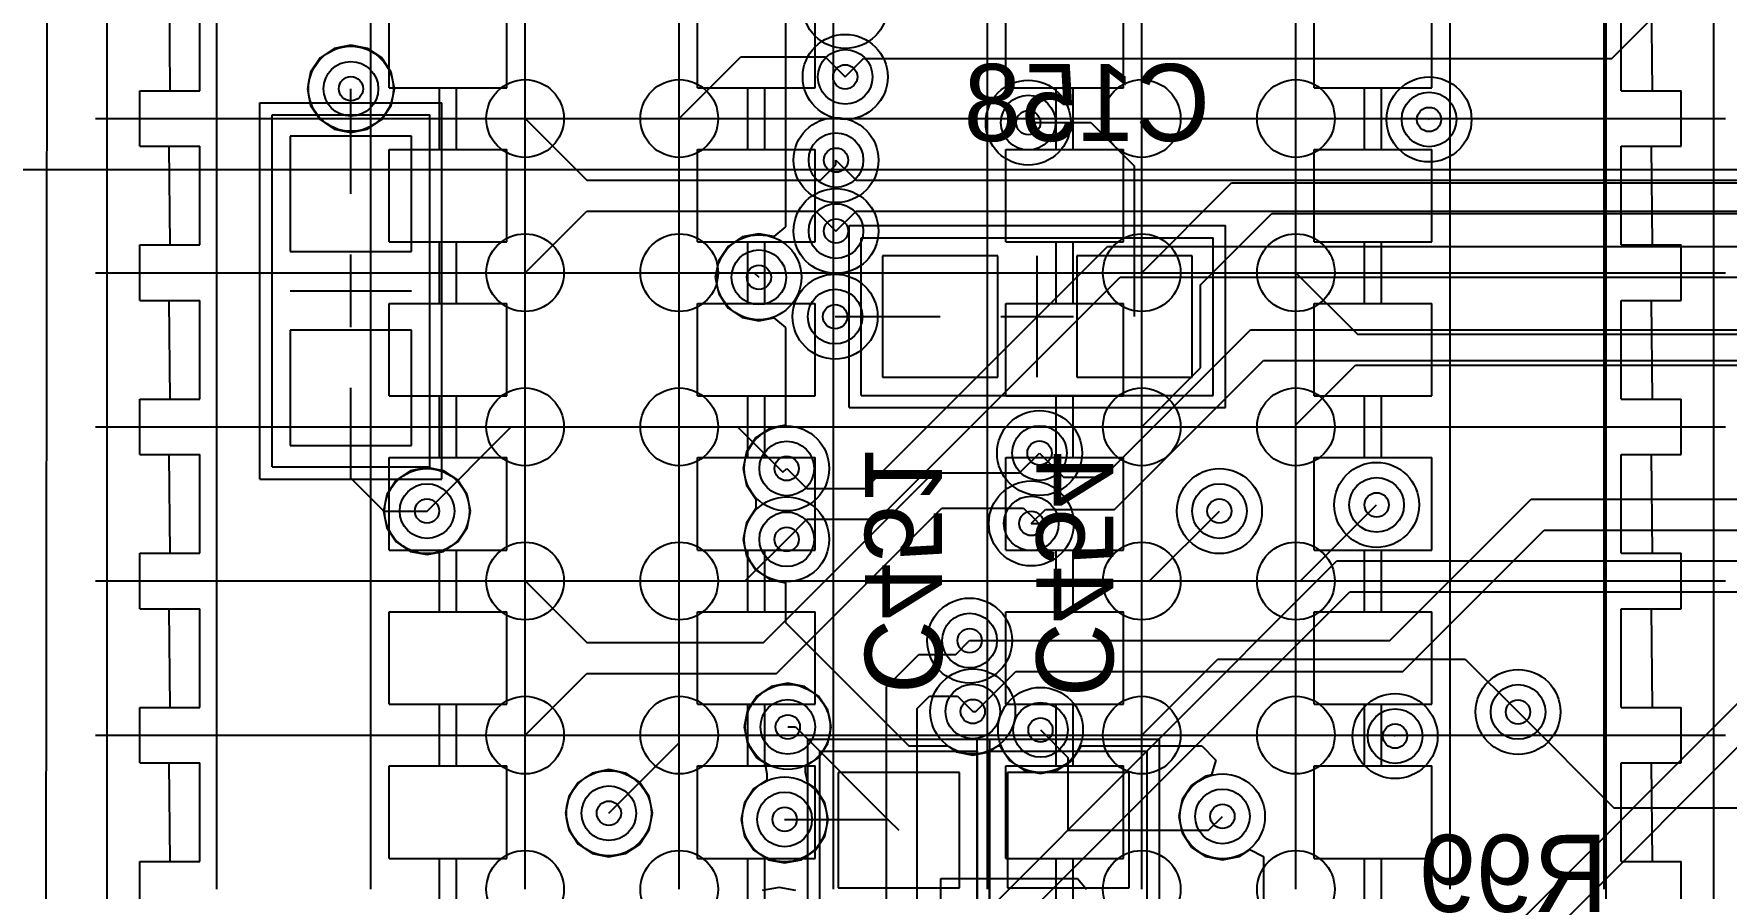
# Model space of a CAD drawing. Extents: x 28 to 300, y 18 to 330.
# Drawn here: x 138.16 to 152.1, y 138.88 to 145.92 of the extents above; entities that cross this region are included whole.
import ezdxf

# ---------------------------------------------------------------- set-up
doc = ezdxf.new("R2010")
doc.units = 0
for name, color, linetype in [('BOTTOMLAYER', 5, 'CONTINUOUS'), ('BOTTOMOVERLAY', 54, 'CONTINUOUS'), ('BOTTOMPASTE', 16, 'CONTINUOUS'), ('BOTTOMSOLDER', 6, 'CONTINUOUS'), ('DRILLDRAWING', 1, 'CONTINUOUS'), ('INTERNALPLANE1', 76, 'CONTINUOUS'), ('INTERNALPLANE6', 136, 'CONTINUOUS'), ('MECHANICAL11', 56, 'CONTINUOUS'), ('MECHANICAL14', 56, 'CONTINUOUS'), ('MECHANICAL15', 56, 'CONTINUOUS'), ('MECHANICAL16', 56, 'CONTINUOUS'), ('MECHANICAL8', 56, 'CONTINUOUS'), ('MIDLAYER1', 16, 'CONTINUOUS'), ('MIDLAYER3', 90, 'CONTINUOUS'), ('MULTILAYER', 9, 'CONTINUOUS'), ('TOPLAYER', 1, 'CONTINUOUS'), ('TOPOVERLAY', 2, 'CONTINUOUS'), ('TOPPASTE', 8, 'CONTINUOUS'), ('TOPSOLDER', 216, 'CONTINUOUS'), ('VIAHOLELAYER', 16, 'CONTINUOUS')]:
    doc.layers.add(name, color=color, linetype=linetype)

msp = doc.modelspace()

# ---------------------------------------------------------------- linework, layer by layer
at = {"layer": 'BOTTOMLAYER'}
for p, q in [((140.775, 144.6), (140.775, 145.465)), ((146.355, 145.186), (146.871, 145.186)), ((146.871, 145.186), (147.229, 144.828)), ((141.275, 145.075), (140.275, 145.075)), ((140.275, 145.075), (140.275, 144.125)), ((141.275, 144.125), (141.275, 145.075)), ((147.229, 143.588), (147.229, 144.828)), ((140.275, 144.125), (141.275, 144.125)), ((146.104, 144.088), (145.154, 144.088)), ((145.154, 144.088), (145.154, 143.088)), ((146.104, 143.088), (146.104, 144.088)), ((147.704, 144.088), (146.754, 144.088)), ((146.754, 144.088), (146.754, 143.088)), ((147.704, 143.088), (147.704, 144.088)), ((141.275, 143.475), (140.275, 143.475)), ((140.275, 143.475), (140.275, 142.525)), ((141.275, 142.525), (141.275, 143.475)), ((144.764, 143.588), (145.629, 143.588)), ((145.154, 143.088), (146.104, 143.088)), ((146.754, 143.088), (147.704, 143.088)), ((140.775, 142.257), (140.775, 143)), ((140.275, 142.525), (141.275, 142.525)), ((140.775, 142.257), (141.046, 141.986)), ((141.046, 141.986), (141.402, 141.986)), ((144.374, 140.208), (144.437, 140.208)), ((144.437, 140.208), (145.199, 139.446)), ((146.456, 140.183), (146.685, 139.954)), ((146.685, 139.357), (146.685, 139.954)), ((145.788, 139.832), (144.788, 139.832)), ((144.788, 139.832), (144.788, 138.882)), ((145.788, 138.882), (145.788, 139.832)), ((147.185, 139.832), (146.185, 139.832)), ((146.185, 139.832), (146.185, 138.882)), ((147.185, 138.882), (147.185, 139.832)), ((144.348, 139.446), (145.199, 139.446)), ((145.199, 139.446), (145.288, 139.357)), ((147.841, 139.357), (147.955, 139.471)), ((146.685, 139.357), (147.841, 139.357)), ((144.788, 138.882), (145.788, 138.882)), ((146.185, 138.882), (147.185, 138.882))]:
    msp.add_line(p, q, dxfattribs=at)
for centre in [(140.775, 145.465), (144.847, 145.563), (146.355, 145.186), (149.657, 145.212), (144.771, 144.877), (144.771, 144.293), (144.136, 143.912), (144.764, 143.588), (146.448, 142.464), (144.365, 142.337), (141.402, 141.986), (147.93, 141.986), (149.225, 142.037), (146.38, 141.884), (144.365, 141.753), (145.872, 140.919), (145.898, 140.335), (150.39, 140.331), (144.374, 140.208), (146.456, 140.183), (149.377, 140.132), (142.9, 139.497), (147.955, 139.471), (144.348, 139.446)]:
    msp.add_circle(centre, 0.225, dxfattribs=at)
at = {"layer": 'BOTTOMOVERLAY'}
for p, q in [((146.429, 143.088), (146.429, 144.088)), ((140.275, 143.8), (141.275, 143.8))]:
    msp.add_line(p, q, dxfattribs=at)
at = {"layer": 'BOTTOMPASTE'}
for p, q in [((141.275, 145.075), (140.275, 145.075)), ((140.275, 145.075), (140.275, 144.125)), ((141.275, 144.125), (141.275, 145.075)), ((140.275, 144.125), (141.275, 144.125)), ((146.104, 144.088), (145.154, 144.088)), ((145.154, 144.088), (145.154, 143.088)), ((146.104, 143.088), (146.104, 144.088)), ((147.704, 144.088), (146.754, 144.088)), ((146.754, 144.088), (146.754, 143.088)), ((147.704, 143.088), (147.704, 144.088)), ((141.275, 143.475), (140.275, 143.475)), ((140.275, 143.475), (140.275, 142.525)), ((141.275, 142.525), (141.275, 143.475)), ((145.154, 143.088), (146.104, 143.088)), ((146.754, 143.088), (147.704, 143.088)), ((140.275, 142.525), (141.275, 142.525)), ((145.788, 139.832), (144.788, 139.832)), ((144.788, 139.832), (144.788, 138.882)), ((145.788, 138.882), (145.788, 139.832)), ((147.185, 139.832), (146.185, 139.832)), ((146.185, 139.832), (146.185, 138.882)), ((147.185, 138.882), (147.185, 139.832)), ((144.788, 138.882), (145.788, 138.882)), ((146.185, 138.882), (147.185, 138.882))]:
    msp.add_line(p, q, dxfattribs=at)
at = {"layer": 'BOTTOMSOLDER'}
for p, q in [((141.275, 145.075), (140.275, 145.075)), ((140.275, 145.075), (140.275, 144.125)), ((141.275, 144.125), (141.275, 145.075)), ((140.275, 144.125), (141.275, 144.125)), ((146.104, 144.088), (145.154, 144.088)), ((145.154, 144.088), (145.154, 143.088)), ((146.104, 143.088), (146.104, 144.088)), ((147.704, 144.088), (146.754, 144.088)), ((146.754, 144.088), (146.754, 143.088)), ((147.704, 143.088), (147.704, 144.088)), ((141.275, 143.475), (140.275, 143.475)), ((140.275, 143.475), (140.275, 142.525)), ((141.275, 142.525), (141.275, 143.475)), ((145.154, 143.088), (146.104, 143.088)), ((146.754, 143.088), (147.704, 143.088)), ((140.275, 142.525), (141.275, 142.525)), ((145.788, 139.832), (144.788, 139.832)), ((144.788, 139.832), (144.788, 138.882)), ((145.788, 138.882), (145.788, 139.832)), ((147.185, 139.832), (146.185, 139.832)), ((146.185, 139.832), (146.185, 138.882)), ((147.185, 138.882), (147.185, 139.832)), ((144.788, 138.882), (145.788, 138.882)), ((146.185, 138.882), (147.185, 138.882))]:
    msp.add_line(p, q, dxfattribs=at)
at = {"layer": 'DRILLDRAWING'}
for centre in [(140.775, 145.465), (144.847, 145.563), (146.355, 145.186), (149.657, 145.212), (144.771, 144.877), (144.771, 144.293), (144.136, 143.912), (144.764, 143.588), (146.448, 142.464), (144.365, 142.337), (141.402, 141.986), (147.93, 141.986), (149.225, 142.037), (146.38, 141.884), (144.365, 141.753), (145.872, 140.919), (145.898, 140.335), (150.39, 140.331), (144.374, 140.208), (146.456, 140.183), (149.377, 140.132), (142.9, 139.497), (147.955, 139.471), (144.348, 139.446)]:
    msp.add_circle(centre, 0.1, dxfattribs=at)
at = {"layer": 'INTERNALPLANE1'}
for centre in [(144.847, 146.147), (144.847, 145.563), (149.657, 145.212), (146.355, 145.186), (144.771, 144.877), (144.771, 144.293), (144.136, 143.912), (146.448, 142.464), (144.365, 142.337), (149.225, 142.037), (141.402, 141.986), (146.38, 141.884), (147.93, 141.986), (144.365, 141.753), (145.872, 140.919), (145.898, 140.335), (150.39, 140.331), (144.374, 140.208), (146.456, 140.183), (149.377, 140.132), (142.9, 139.497), (144.348, 139.446), (147.955, 139.471)]:
    msp.add_circle(centre, 0.35, dxfattribs=at)
at = {"layer": 'INTERNALPLANE6'}
for centre in [(144.847, 146.147), (144.847, 145.563), (140.775, 145.465), (144.771, 144.877), (144.771, 144.293), (144.764, 143.588), (146.448, 142.464), (144.365, 142.337), (146.38, 141.884), (144.365, 141.753), (145.872, 140.919), (145.898, 140.335), (150.39, 140.331)]:
    msp.add_circle(centre, 0.35, dxfattribs=at)
at = {"layer": 'MECHANICAL11'}
msp.add_line((151.115, 128.11), (151.115, 179.138), dxfattribs=at)
at = {"layer": 'MECHANICAL14'}
for p, q in [((138.768, 122.208), (138.768, 178.824)), ((152.002, 122.208), (152.002, 178.824)), ((139.276, 146.261), (139.283, 145.449)), ((139.53, 145.449), (139.53, 146.261)), ((151.24, 145.449), (151.24, 146.261)), ((151.487, 146.261), (151.494, 145.449)), ((141.091, 145.474), (141.091, 146.236)), ((142.059, 145.474), (142.059, 146.236)), ((143.631, 145.474), (143.631, 146.236)), ((144.599, 145.474), (144.599, 146.236)), ((146.171, 145.474), (146.171, 146.236)), ((147.139, 145.474), (147.139, 146.236)), ((148.711, 145.474), (148.711, 146.236)), ((149.679, 145.474), (149.679, 146.236)), ((139.036, 145.449), (139.53, 145.449)), ((139.036, 144.991), (139.036, 145.449)), ((141.091, 145.474), (142.059, 145.474)), ((141.505, 144.966), (141.505, 145.474)), ((141.645, 144.966), (141.645, 145.474)), ((143.631, 145.474), (144.599, 145.474)), ((144.045, 144.966), (144.045, 145.474)), ((144.185, 144.966), (144.185, 145.474)), ((146.171, 145.474), (147.139, 145.474)), ((146.585, 144.966), (146.585, 145.474)), ((146.725, 144.966), (146.725, 145.474)), ((148.711, 145.474), (149.679, 145.474)), ((149.125, 144.966), (149.125, 145.474)), ((149.265, 144.966), (149.265, 145.474)), ((151.24, 145.449), (151.734, 145.449)), ((151.734, 144.991), (151.734, 145.449)), ((140.125, 142.35), (140.125, 145.25)), ((140.125, 145.25), (141.425, 145.25)), ((141.425, 142.35), (141.425, 145.25)), ((139.036, 144.991), (139.53, 144.991)), ((139.276, 144.991), (139.283, 144.179)), ((139.53, 144.179), (139.53, 144.991)), ((141.091, 144.204), (141.091, 144.966)), ((141.091, 144.966), (142.059, 144.966)), ((142.059, 144.204), (142.059, 144.966)), ((143.631, 144.204), (143.631, 144.966)), ((143.631, 144.966), (144.599, 144.966)), ((144.599, 144.204), (144.599, 144.966)), ((146.171, 144.204), (146.171, 144.966)), ((146.171, 144.966), (147.139, 144.966)), ((147.139, 144.204), (147.139, 144.966)), ((148.711, 144.204), (148.711, 144.966)), ((148.711, 144.966), (149.679, 144.966)), ((149.679, 144.204), (149.679, 144.966)), ((151.24, 144.179), (151.24, 144.991)), ((151.24, 144.991), (151.734, 144.991)), ((151.487, 144.991), (151.494, 144.179)), ((139.036, 144.179), (139.53, 144.179)), ((139.036, 143.721), (139.036, 144.179)), ((141.091, 144.204), (142.059, 144.204)), ((141.505, 143.696), (141.505, 144.204)), ((141.645, 143.696), (141.645, 144.204)), ((143.631, 144.204), (144.599, 144.204)), ((144.045, 143.696), (144.045, 144.204)), ((144.185, 143.696), (144.185, 144.204)), ((144.979, 142.938), (144.979, 144.238)), ((144.979, 144.238), (147.879, 144.238)), ((146.171, 144.204), (147.139, 144.204)), ((146.585, 143.696), (146.585, 144.204)), ((146.725, 143.696), (146.725, 144.204)), ((147.879, 142.938), (147.879, 144.238)), ((148.711, 144.204), (149.679, 144.204)), ((149.125, 143.696), (149.125, 144.204)), ((149.265, 143.696), (149.265, 144.204)), ((151.24, 144.179), (151.734, 144.179)), ((151.734, 143.721), (151.734, 144.179)), ((139.036, 143.721), (139.53, 143.721)), ((139.276, 143.721), (139.283, 142.909)), ((139.53, 142.909), (139.53, 143.721)), ((141.091, 142.934), (141.091, 143.696)), ((141.091, 143.696), (142.059, 143.696)), ((142.059, 142.934), (142.059, 143.696)), ((143.631, 142.934), (143.631, 143.696)), ((143.631, 143.696), (144.599, 143.696)), ((144.599, 142.934), (144.599, 143.696)), ((146.171, 142.934), (146.171, 143.696)), ((146.171, 143.696), (147.139, 143.696)), ((147.139, 142.934), (147.139, 143.696)), ((148.711, 142.934), (148.711, 143.696)), ((148.711, 143.696), (149.679, 143.696)), ((149.679, 142.934), (149.679, 143.696)), ((151.24, 142.909), (151.24, 143.721)), ((151.24, 143.721), (151.734, 143.721)), ((151.487, 143.721), (151.494, 142.909)), ((139.036, 142.909), (139.53, 142.909)), ((139.036, 142.451), (139.036, 142.909)), ((141.091, 142.934), (142.059, 142.934)), ((141.505, 142.426), (141.505, 142.934)), ((141.645, 142.426), (141.645, 142.934)), ((143.631, 142.934), (144.599, 142.934)), ((144.045, 142.426), (144.045, 142.934)), ((144.185, 142.426), (144.185, 142.934)), ((144.979, 142.938), (147.879, 142.938)), ((146.171, 142.934), (147.139, 142.934)), ((146.585, 142.426), (146.585, 142.934)), ((146.725, 142.426), (146.725, 142.934)), ((148.711, 142.934), (149.679, 142.934)), ((149.125, 142.426), (149.125, 142.934)), ((149.265, 142.426), (149.265, 142.934)), ((151.24, 142.909), (151.734, 142.909)), ((151.734, 142.451), (151.734, 142.909)), ((139.036, 142.451), (139.53, 142.451)), ((139.276, 142.451), (139.283, 141.639)), ((139.53, 141.639), (139.53, 142.451)), ((140.125, 142.35), (141.425, 142.35)), ((141.091, 141.664), (141.091, 142.426)), ((141.091, 142.426), (142.059, 142.426)), ((142.059, 141.664), (142.059, 142.426)), ((143.631, 141.664), (143.631, 142.426)), ((143.631, 142.426), (144.599, 142.426)), ((144.599, 141.664), (144.599, 142.426)), ((146.171, 141.664), (146.171, 142.426)), ((146.171, 142.426), (147.139, 142.426)), ((147.139, 141.664), (147.139, 142.426)), ((148.711, 141.664), (148.711, 142.426)), ((148.711, 142.426), (149.679, 142.426)), ((149.679, 141.664), (149.679, 142.426)), ((151.24, 141.639), (151.24, 142.451)), ((151.24, 142.451), (151.734, 142.451)), ((151.487, 142.451), (151.494, 141.639)), ((141.091, 141.664), (142.059, 141.664)), ((141.505, 141.156), (141.505, 141.664)), ((141.645, 141.156), (141.645, 141.664)), ((143.631, 141.664), (144.599, 141.664)), ((144.045, 141.156), (144.045, 141.664)), ((144.185, 141.156), (144.185, 141.664)), ((146.171, 141.664), (147.139, 141.664)), ((146.585, 141.156), (146.585, 141.664)), ((146.725, 141.156), (146.725, 141.664)), ((148.711, 141.664), (149.679, 141.664)), ((149.125, 141.156), (149.125, 141.664)), ((149.265, 141.156), (149.265, 141.664)), ((139.036, 141.639), (139.53, 141.639)), ((139.036, 141.181), (139.036, 141.639)), ((151.24, 141.639), (151.734, 141.639)), ((151.734, 141.181), (151.734, 141.639)), ((139.036, 141.181), (139.53, 141.181)), ((139.276, 141.181), (139.283, 140.369)), ((139.53, 140.369), (139.53, 141.181)), ((141.091, 140.394), (141.091, 141.156)), ((141.091, 141.156), (142.059, 141.156)), ((142.059, 140.394), (142.059, 141.156)), ((143.631, 140.394), (143.631, 141.156)), ((143.631, 141.156), (144.599, 141.156)), ((144.599, 140.394), (144.599, 141.156)), ((146.171, 140.394), (146.171, 141.156)), ((146.171, 141.156), (147.139, 141.156)), ((147.139, 140.394), (147.139, 141.156)), ((148.711, 140.394), (148.711, 141.156)), ((148.711, 141.156), (149.679, 141.156)), ((149.679, 140.394), (149.679, 141.156)), ((151.24, 140.369), (151.24, 141.181)), ((151.24, 141.181), (151.734, 141.181)), ((151.487, 141.181), (151.494, 140.369)), ((141.091, 140.394), (142.059, 140.394)), ((141.505, 139.886), (141.505, 140.394)), ((141.645, 139.886), (141.645, 140.394)), ((143.631, 140.394), (144.599, 140.394)), ((144.045, 139.886), (144.045, 140.394)), ((144.185, 139.886), (144.185, 140.394)), ((146.171, 140.394), (147.139, 140.394)), ((146.585, 139.886), (146.585, 140.394)), ((146.725, 139.886), (146.725, 140.394)), ((148.711, 140.394), (149.679, 140.394)), ((149.125, 139.886), (149.125, 140.394)), ((149.265, 139.886), (149.265, 140.394)), ((139.036, 140.369), (139.53, 140.369)), ((139.036, 139.911), (139.036, 140.369)), ((151.24, 140.369), (151.734, 140.369)), ((151.734, 139.911), (151.734, 140.369)), ((144.638, 140.007), (145.938, 140.007)), ((144.638, 137.107), (144.638, 140.007)), ((145.938, 137.107), (145.938, 140.007)), ((146.035, 137.107), (146.035, 140.007)), ((146.035, 140.007), (147.335, 140.007)), ((147.335, 137.107), (147.335, 140.007)), ((139.036, 139.911), (139.53, 139.911)), ((139.276, 139.911), (139.283, 139.099)), ((139.53, 139.099), (139.53, 139.911)), ((141.091, 139.124), (141.091, 139.886)), ((141.091, 139.886), (142.059, 139.886)), ((142.059, 139.124), (142.059, 139.886)), ((143.631, 139.124), (143.631, 139.886)), ((143.631, 139.886), (144.599, 139.886)), ((144.599, 139.124), (144.599, 139.886)), ((146.171, 139.124), (146.171, 139.886)), ((146.171, 139.886), (147.139, 139.886)), ((147.139, 139.124), (147.139, 139.886)), ((148.711, 139.124), (148.711, 139.886)), ((148.711, 139.886), (149.679, 139.886)), ((149.679, 139.124), (149.679, 139.886)), ((151.24, 139.099), (151.24, 139.911)), ((151.24, 139.911), (151.734, 139.911)), ((151.487, 139.911), (151.494, 139.099)), ((139.036, 139.099), (139.53, 139.099)), ((139.036, 138.641), (139.036, 139.099)), ((141.091, 139.124), (142.059, 139.124)), ((141.505, 138.616), (141.505, 139.124)), ((141.645, 138.616), (141.645, 139.124)), ((143.631, 139.124), (144.599, 139.124)), ((144.045, 138.616), (144.045, 139.124)), ((144.185, 138.616), (144.185, 139.124)), ((146.171, 139.124), (147.139, 139.124)), ((146.585, 138.616), (146.585, 139.124)), ((146.725, 138.616), (146.725, 139.124)), ((148.711, 139.124), (149.679, 139.124)), ((149.125, 138.616), (149.125, 139.124)), ((149.265, 138.616), (149.265, 139.124)), ((151.24, 139.099), (151.734, 139.099)), ((151.734, 138.641), (151.734, 139.099))]:
    msp.add_line(p, q, dxfattribs=at)
at = {"layer": 'MECHANICAL15'}
for p, q in [((140.025, 142.25), (140.025, 145.35)), ((140.025, 145.35), (141.525, 145.35)), ((141.525, 142.25), (141.525, 145.35)), ((144.879, 144.338), (147.979, 144.338)), ((144.879, 142.838), (144.879, 144.338)), ((147.979, 142.838), (147.979, 144.338)), ((140.775, 143.5), (140.775, 144.1)), ((146.429, 143.288), (146.429, 143.888)), ((140.475, 143.8), (141.075, 143.8)), ((146.129, 143.588), (146.729, 143.588)), ((144.879, 142.838), (147.979, 142.838)), ((140.025, 142.25), (141.525, 142.25))]:
    msp.add_line(p, q, dxfattribs=at)
at = {"layer": 'MECHANICAL16'}
for p, q in [((144.538, 137.007), (144.538, 140.107)), ((144.538, 140.107), (146.038, 140.107)), ((145.935, 140.107), (147.435, 140.107)), ((145.935, 137.007), (145.935, 140.107)), ((146.038, 137.007), (146.038, 140.107)), ((147.435, 137.007), (147.435, 140.107))]:
    msp.add_line(p, q, dxfattribs=at)
at = {"layer": 'MECHANICAL8'}
for p, q in [((139.67, 145.49), (139.67, 146.49)), ((140.94, 145.49), (140.94, 146.49)), ((142.21, 145.49), (142.21, 146.49)), ((143.48, 145.49), (143.48, 146.49)), ((144.75, 145.49), (144.75, 146.49)), ((146.02, 145.49), (146.02, 146.49)), ((147.29, 145.49), (147.29, 146.49)), ((148.56, 145.49), (148.56, 146.49)), ((149.83, 145.49), (149.83, 146.49)), ((151.1, 145.49), (151.1, 146.49)), ((139.67, 145.22), (139.67, 146.22)), ((140.94, 145.22), (140.94, 146.22)), ((142.21, 145.22), (142.21, 146.22)), ((143.48, 145.22), (143.48, 146.22)), ((144.75, 145.22), (144.75, 146.22)), ((146.02, 145.22), (146.02, 146.22)), ((147.29, 145.22), (147.29, 146.22)), ((148.56, 145.22), (148.56, 146.22)), ((149.83, 145.22), (149.83, 146.22)), ((151.1, 145.22), (151.1, 146.22)), ((138.67, 145.22), (139.67, 145.22)), ((139.67, 144.22), (139.67, 145.22)), ((139.67, 145.22), (140.67, 145.22)), ((139.94, 145.22), (140.94, 145.22)), ((140.94, 144.22), (140.94, 145.22)), ((140.94, 145.22), (141.94, 145.22)), ((141.21, 145.22), (142.21, 145.22)), ((142.21, 144.22), (142.21, 145.22)), ((142.21, 145.22), (143.21, 145.22)), ((142.48, 145.22), (143.48, 145.22)), ((143.48, 144.22), (143.48, 145.22)), ((143.48, 145.22), (144.48, 145.22)), ((143.75, 145.22), (144.75, 145.22)), ((144.75, 144.22), (144.75, 145.22)), ((144.75, 145.22), (145.75, 145.22)), ((145.02, 145.22), (146.02, 145.22)), ((146.02, 144.22), (146.02, 145.22)), ((146.02, 145.22), (147.02, 145.22)), ((146.29, 145.22), (147.29, 145.22)), ((147.29, 144.22), (147.29, 145.22)), ((147.29, 145.22), (148.29, 145.22)), ((147.56, 145.22), (148.56, 145.22)), ((148.56, 144.22), (148.56, 145.22)), ((148.56, 145.22), (149.56, 145.22)), ((148.83, 145.22), (149.83, 145.22)), ((149.83, 144.22), (149.83, 145.22)), ((149.83, 145.22), (150.83, 145.22)), ((150.1, 145.22), (151.1, 145.22)), ((151.1, 144.22), (151.1, 145.22)), ((151.1, 145.22), (152.1, 145.22)), ((139.67, 143.95), (139.67, 144.95)), ((140.94, 143.95), (140.94, 144.95)), ((142.21, 143.95), (142.21, 144.95)), ((143.48, 143.95), (143.48, 144.95)), ((144.75, 143.95), (144.75, 144.95)), ((146.02, 143.95), (146.02, 144.95)), ((147.29, 143.95), (147.29, 144.95)), ((148.56, 143.95), (148.56, 144.95)), ((149.83, 143.95), (149.83, 144.95)), ((151.1, 143.95), (151.1, 144.95)), ((81.28, 144.8), (160.025, 144.8)), ((138.67, 143.95), (139.67, 143.95)), ((139.67, 142.95), (139.67, 143.95)), ((139.67, 143.95), (140.67, 143.95)), ((139.94, 143.95), (140.94, 143.95)), ((140.94, 142.95), (140.94, 143.95)), ((140.94, 143.95), (141.94, 143.95)), ((141.21, 143.95), (142.21, 143.95)), ((142.21, 142.95), (142.21, 143.95)), ((142.21, 143.95), (143.21, 143.95)), ((142.48, 143.95), (143.48, 143.95)), ((143.48, 142.95), (143.48, 143.95)), ((143.48, 143.95), (144.48, 143.95)), ((143.75, 143.95), (144.75, 143.95)), ((144.75, 142.95), (144.75, 143.95)), ((144.75, 143.95), (145.75, 143.95)), ((145.02, 143.95), (146.02, 143.95)), ((146.02, 142.95), (146.02, 143.95)), ((146.02, 143.95), (147.02, 143.95)), ((146.29, 143.95), (147.29, 143.95)), ((147.29, 142.95), (147.29, 143.95)), ((147.29, 143.95), (148.29, 143.95)), ((147.56, 143.95), (148.56, 143.95)), ((148.56, 142.95), (148.56, 143.95)), ((148.56, 143.95), (149.56, 143.95)), ((148.83, 143.95), (149.83, 143.95)), ((149.83, 142.95), (149.83, 143.95)), ((149.83, 143.95), (150.83, 143.95)), ((150.1, 143.95), (151.1, 143.95)), ((151.1, 142.95), (151.1, 143.95)), ((151.1, 143.95), (152.1, 143.95)), ((139.67, 142.68), (139.67, 143.68)), ((140.94, 142.68), (140.94, 143.68)), ((142.21, 142.68), (142.21, 143.68)), ((143.48, 142.68), (143.48, 143.68)), ((144.75, 142.68), (144.75, 143.68)), ((146.02, 142.68), (146.02, 143.68)), ((147.29, 142.68), (147.29, 143.68)), ((148.56, 142.68), (148.56, 143.68)), ((149.83, 142.68), (149.83, 143.68)), ((151.1, 142.68), (151.1, 143.68)), ((138.67, 142.68), (139.67, 142.68)), ((139.67, 141.68), (139.67, 142.68)), ((139.67, 142.68), (140.67, 142.68)), ((139.94, 142.68), (140.94, 142.68)), ((140.94, 141.68), (140.94, 142.68)), ((140.94, 142.68), (141.94, 142.68)), ((141.21, 142.68), (142.21, 142.68)), ((142.21, 141.68), (142.21, 142.68)), ((142.21, 142.68), (143.21, 142.68)), ((142.48, 142.68), (143.48, 142.68)), ((143.48, 141.68), (143.48, 142.68)), ((143.48, 142.68), (144.48, 142.68)), ((143.75, 142.68), (144.75, 142.68)), ((144.75, 141.68), (144.75, 142.68)), ((144.75, 142.68), (145.75, 142.68)), ((145.02, 142.68), (146.02, 142.68)), ((146.02, 141.68), (146.02, 142.68)), ((146.02, 142.68), (147.02, 142.68)), ((146.29, 142.68), (147.29, 142.68)), ((147.29, 141.68), (147.29, 142.68)), ((147.29, 142.68), (148.29, 142.68)), ((147.56, 142.68), (148.56, 142.68)), ((148.56, 141.68), (148.56, 142.68)), ((148.56, 142.68), (149.56, 142.68)), ((148.83, 142.68), (149.83, 142.68)), ((149.83, 141.68), (149.83, 142.68)), ((149.83, 142.68), (150.83, 142.68)), ((150.1, 142.68), (151.1, 142.68)), ((151.1, 141.68), (151.1, 142.68)), ((151.1, 142.68), (152.1, 142.68)), ((139.67, 141.41), (139.67, 142.41)), ((140.94, 141.41), (140.94, 142.41)), ((142.21, 141.41), (142.21, 142.41)), ((143.48, 141.41), (143.48, 142.41)), ((144.75, 141.41), (144.75, 142.41)), ((146.02, 141.41), (146.02, 142.41)), ((147.29, 141.41), (147.29, 142.41)), ((148.56, 141.41), (148.56, 142.41)), ((149.83, 141.41), (149.83, 142.41)), ((151.1, 141.41), (151.1, 142.41)), ((138.67, 141.41), (139.67, 141.41)), ((139.67, 140.41), (139.67, 141.41)), ((139.67, 141.41), (140.67, 141.41)), ((139.94, 141.41), (140.94, 141.41)), ((140.94, 140.41), (140.94, 141.41)), ((140.94, 141.41), (141.94, 141.41)), ((141.21, 141.41), (142.21, 141.41)), ((142.21, 140.41), (142.21, 141.41)), ((142.21, 141.41), (143.21, 141.41)), ((142.48, 141.41), (143.48, 141.41)), ((143.48, 140.41), (143.48, 141.41)), ((143.48, 141.41), (144.48, 141.41)), ((143.75, 141.41), (144.75, 141.41)), ((144.75, 140.41), (144.75, 141.41)), ((144.75, 141.41), (145.75, 141.41)), ((145.02, 141.41), (146.02, 141.41)), ((146.02, 140.41), (146.02, 141.41)), ((146.02, 141.41), (147.02, 141.41)), ((146.29, 141.41), (147.29, 141.41)), ((147.29, 140.41), (147.29, 141.41)), ((147.29, 141.41), (148.29, 141.41)), ((147.56, 141.41), (148.56, 141.41)), ((148.56, 140.41), (148.56, 141.41)), ((148.56, 141.41), (149.56, 141.41)), ((148.83, 141.41), (149.83, 141.41)), ((149.83, 140.41), (149.83, 141.41)), ((149.83, 141.41), (150.83, 141.41)), ((150.1, 141.41), (151.1, 141.41)), ((151.1, 140.41), (151.1, 141.41)), ((151.1, 141.41), (152.1, 141.41)), ((139.67, 140.14), (139.67, 141.14)), ((140.94, 140.14), (140.94, 141.14)), ((142.21, 140.14), (142.21, 141.14)), ((143.48, 140.14), (143.48, 141.14)), ((144.75, 140.14), (144.75, 141.14)), ((146.02, 140.14), (146.02, 141.14)), ((147.29, 140.14), (147.29, 141.14)), ((148.56, 140.14), (148.56, 141.14)), ((149.83, 140.14), (149.83, 141.14)), ((151.1, 140.14), (151.1, 141.14)), ((138.67, 140.14), (139.67, 140.14)), ((139.67, 139.14), (139.67, 140.14)), ((139.67, 140.14), (140.67, 140.14)), ((139.94, 140.14), (140.94, 140.14)), ((140.94, 139.14), (140.94, 140.14)), ((140.94, 140.14), (141.94, 140.14)), ((141.21, 140.14), (142.21, 140.14)), ((142.21, 139.14), (142.21, 140.14)), ((142.21, 140.14), (143.21, 140.14)), ((142.48, 140.14), (143.48, 140.14)), ((143.48, 139.14), (143.48, 140.14)), ((143.48, 140.14), (144.48, 140.14)), ((143.75, 140.14), (144.75, 140.14)), ((144.75, 139.14), (144.75, 140.14)), ((144.75, 140.14), (145.75, 140.14)), ((145.02, 140.14), (146.02, 140.14)), ((146.02, 139.14), (146.02, 140.14)), ((146.02, 140.14), (147.02, 140.14)), ((146.29, 140.14), (147.29, 140.14)), ((147.29, 139.14), (147.29, 140.14)), ((147.29, 140.14), (148.29, 140.14)), ((147.56, 140.14), (148.56, 140.14)), ((148.56, 139.14), (148.56, 140.14)), ((148.56, 140.14), (149.56, 140.14)), ((148.83, 140.14), (149.83, 140.14)), ((149.83, 139.14), (149.83, 140.14)), ((149.83, 140.14), (150.83, 140.14)), ((150.1, 140.14), (151.1, 140.14)), ((151.1, 139.14), (151.1, 140.14)), ((151.1, 140.14), (152.1, 140.14)), ((139.67, 138.87), (139.67, 139.87)), ((140.94, 138.87), (140.94, 139.87)), ((142.21, 138.87), (142.21, 139.87)), ((143.48, 138.87), (143.48, 139.87)), ((144.75, 138.87), (144.75, 139.87)), ((146.02, 138.87), (146.02, 139.87)), ((147.29, 138.87), (147.29, 139.87)), ((148.56, 138.87), (148.56, 139.87)), ((149.83, 138.87), (149.83, 139.87)), ((151.1, 138.87), (151.1, 139.87))]:
    msp.add_line(p, q, dxfattribs=at)
at = {"layer": 'MIDLAYER1'}
for p, q in [((151.162, 145.715), (151.882, 146.435)), ((144.847, 145.563), (144.999, 145.715)), ((144.999, 145.715), (151.162, 145.715)), ((144.847, 145.563), (144.886, 145.601)), ((145.013, 142.172), (147.007, 144.166)), ((147.007, 144.166), (152.197, 144.166)), ((145.118, 141.918), (147.113, 143.912)), ((147.113, 143.912), (152.302, 143.912)), ((144.365, 142.337), (144.53, 142.172)), ((144.53, 142.172), (144.983, 142.172)), ((144.835, 142.172), (144.983, 142.172)), ((144.983, 142.172), (145.013, 142.172)), ((144.365, 141.753), (144.53, 141.918)), ((144.53, 141.918), (145.009, 141.918)), ((144.835, 141.918), (145.009, 141.918)), ((145.009, 141.918), (145.118, 141.918)), ((145.686, 138.362), (148.898, 141.575)), ((148.898, 141.575), (165.733, 141.575)), ((145.791, 138.108), (149.003, 141.321)), ((149.003, 141.321), (165.838, 141.321)), ((150.39, 140.331), (151.18, 139.542)), ((151.18, 139.542), (164.865, 139.542))]:
    msp.add_line(p, q, dxfattribs=at)
for centre in [(140.775, 145.465), (144.847, 145.563), (146.355, 145.186), (149.657, 145.212), (144.771, 144.877), (144.771, 144.293), (144.136, 143.912), (144.764, 143.588), (146.448, 142.464), (144.365, 142.337), (141.402, 141.986), (147.93, 141.986), (149.225, 142.037), (146.38, 141.884), (144.365, 141.753), (145.872, 140.919), (145.898, 140.335), (150.39, 140.331), (144.374, 140.208), (146.456, 140.183), (149.377, 140.132), (142.9, 139.497), (147.955, 139.471), (144.348, 139.446)]:
    msp.add_circle(centre, 0.225, dxfattribs=at)
at = {"layer": 'MIDLAYER3'}
for p, q in [((138.26, 134.082), (138.307, 175.264)), ((144.356, 147.026), (144.356, 144.328)), ((140.521, 145.719), (140.443, 145.602)), ((140.638, 145.797), (140.521, 145.719)), ((140.775, 145.824), (140.638, 145.797)), ((140.912, 145.797), (140.775, 145.824)), ((141.029, 145.719), (140.912, 145.797)), ((141.107, 145.602), (141.029, 145.719)), ((140.443, 145.602), (140.416, 145.465)), ((141.134, 145.465), (141.107, 145.602)), ((140.416, 145.465), (140.443, 145.328)), ((141.107, 145.328), (141.134, 145.465)), ((140.443, 145.328), (140.521, 145.211)), ((141.029, 145.211), (141.107, 145.328)), ((140.521, 145.211), (140.638, 145.133)), ((140.638, 145.133), (140.775, 145.106)), ((140.775, 145.106), (140.912, 145.133)), ((140.912, 145.133), (141.029, 145.211)), ((144.771, 144.877), (144.936, 144.712)), ((144.936, 144.712), (154.885, 144.712)), ((144.771, 144.293), (144.936, 144.458)), ((144.936, 144.458), (154.99, 144.458)), ((144.356, 144.328), (144.258, 144.247)), ((143.882, 144.166), (143.805, 144.05)), ((143.999, 144.244), (143.882, 144.166)), ((144.136, 144.271), (143.999, 144.244)), ((144.258, 144.247), (144.136, 144.271)), ((143.805, 144.05), (143.777, 143.912)), ((143.777, 143.912), (143.805, 143.775)), ((143.805, 143.775), (143.882, 143.658)), ((143.882, 143.658), (143.999, 143.581)), ((143.999, 143.581), (144.136, 143.553)), ((144.136, 143.553), (144.258, 143.577)), ((144.258, 143.577), (144.356, 143.497)), ((144.356, 143.497), (144.356, 142.694)), ((146.972, 142.265), (148.187, 143.48)), ((148.187, 143.48), (155.33, 143.48)), ((147.066, 142), (148.292, 143.226)), ((148.292, 143.226), (155.435, 143.226)), ((144.227, 142.669), (144.111, 142.591)), ((144.356, 142.694), (144.227, 142.669)), ((144.111, 142.591), (144.033, 142.474)), ((141.402, 142.345), (141.264, 142.318)), ((141.539, 142.318), (141.402, 142.345)), ((144.033, 142.474), (144.006, 142.337)), ((146.448, 142.464), (146.646, 142.265)), ((141.148, 142.24), (141.07, 142.123)), ((141.264, 142.318), (141.148, 142.24)), ((141.656, 142.24), (141.539, 142.318)), ((141.733, 142.123), (141.656, 142.24)), ((144.006, 142.337), (144.033, 142.2)), ((146.646, 142.265), (146.972, 142.265)), ((141.07, 142.123), (141.043, 141.986)), ((141.761, 141.986), (141.733, 142.123)), ((144.033, 142.2), (144.111, 142.083)), ((144.111, 142.083), (144.111, 142.007)), ((149.335, 140.919), (150.499, 142.083)), ((150.499, 142.083), (155.558, 142.083)), ((141.043, 141.986), (141.07, 141.849)), ((141.733, 141.849), (141.761, 141.986)), ((144.111, 142.007), (144.033, 141.89)), ((146.38, 141.884), (146.496, 142)), ((146.496, 142), (147.066, 142)), ((141.07, 141.849), (141.148, 141.732)), ((141.656, 141.732), (141.733, 141.849)), ((144.033, 141.89), (144.006, 141.753)), ((149.44, 140.665), (150.604, 141.829)), ((150.604, 141.829), (155.663, 141.829)), ((141.148, 141.732), (141.264, 141.654)), ((141.264, 141.654), (141.402, 141.627)), ((141.402, 141.627), (141.539, 141.654)), ((141.539, 141.654), (141.656, 141.732)), ((144.006, 141.753), (144.033, 141.616)), ((144.033, 141.616), (144.111, 141.499)), ((144.111, 141.499), (144.227, 141.421)), ((144.227, 141.421), (144.356, 141.396)), ((144.356, 141.396), (144.356, 141.067)), ((144.356, 141.067), (145.372, 140.051)), ((145.872, 140.919), (149.335, 140.919)), ((144.236, 140.54), (144.12, 140.462)), ((144.374, 140.567), (144.236, 140.54)), ((144.511, 140.54), (144.374, 140.567)), ((144.627, 140.462), (144.511, 140.54)), ((145.923, 140.335), (146.253, 140.665)), ((146.253, 140.665), (149.44, 140.665)), ((144.12, 140.462), (144.042, 140.345)), ((144.705, 140.345), (144.627, 140.462)), ((145.626, 133.828), (152.306, 140.508)), ((144.042, 140.345), (144.015, 140.208)), ((144.732, 140.208), (144.705, 140.345)), ((145.662, 133.504), (152.411, 140.254)), ((145.898, 140.335), (145.923, 140.335)), ((144.015, 140.208), (144.042, 140.071)), ((144.705, 140.071), (144.732, 140.208)), ((144.042, 140.071), (144.12, 139.954)), ((144.627, 139.954), (144.705, 140.071)), ((145.372, 140.051), (145.69, 140.051)), ((145.69, 140.051), (145.76, 140.003)), ((145.76, 140.003), (145.898, 139.976)), ((145.898, 139.976), (146.035, 140.003)), ((146.035, 140.003), (146.105, 140.051)), ((146.105, 140.051), (146.124, 140.051)), ((146.124, 140.051), (146.125, 140.045)), ((146.125, 140.045), (146.203, 139.929)), ((146.71, 139.929), (146.788, 140.045)), ((146.788, 140.045), (146.789, 140.051)), ((146.789, 140.051), (147.785, 140.051)), ((147.785, 140.051), (147.901, 139.934)), ((142.9, 139.856), (142.763, 139.828)), ((143.038, 139.828), (142.9, 139.856)), ((144.12, 139.954), (144.184, 139.911)), ((144.184, 139.911), (144.202, 139.82)), ((144.519, 139.882), (144.627, 139.954)), ((144.519, 139.834), (144.519, 139.882)), ((146.203, 139.929), (146.319, 139.851)), ((146.319, 139.851), (146.456, 139.824)), ((146.456, 139.824), (146.594, 139.851)), ((146.594, 139.851), (146.71, 139.929)), ((147.901, 139.934), (147.865, 139.812)), ((142.647, 139.751), (142.569, 139.634)), ((142.763, 139.828), (142.647, 139.751)), ((143.154, 139.751), (143.038, 139.828)), ((143.232, 139.634), (143.154, 139.751)), ((144.094, 139.7), (144.017, 139.583)), ((144.202, 139.772), (144.094, 139.7)), ((144.202, 139.82), (144.202, 139.772)), ((144.538, 139.743), (144.519, 139.834)), ((144.602, 139.7), (144.538, 139.743)), ((144.68, 139.583), (144.602, 139.7)), ((147.701, 139.725), (147.623, 139.609)), ((147.818, 139.803), (147.701, 139.725)), ((147.865, 139.812), (147.818, 139.803)), ((142.569, 139.634), (142.542, 139.497)), ((143.259, 139.497), (143.232, 139.634)), ((144.017, 139.583), (143.989, 139.446)), ((144.707, 139.446), (144.68, 139.583)), ((147.623, 139.609), (147.596, 139.471)), ((142.542, 139.497), (142.569, 139.359)), ((143.232, 139.359), (143.259, 139.497)), ((143.989, 139.446), (144.017, 139.309)), ((144.68, 139.309), (144.707, 139.446)), ((147.596, 139.471), (147.623, 139.334)), ((142.569, 139.359), (142.647, 139.243)), ((143.154, 139.243), (143.232, 139.359)), ((144.017, 139.309), (144.094, 139.192)), ((144.602, 139.192), (144.68, 139.309)), ((147.623, 139.334), (147.701, 139.218)), ((142.647, 139.243), (142.763, 139.165)), ((142.763, 139.165), (142.9, 139.138)), ((142.9, 139.138), (143.038, 139.165)), ((143.038, 139.165), (143.154, 139.243)), ((144.094, 139.192), (144.211, 139.114)), ((144.486, 139.114), (144.602, 139.192)), ((147.701, 139.218), (147.818, 139.14)), ((147.818, 139.14), (147.955, 139.113)), ((147.955, 139.113), (148.092, 139.14)), ((148.092, 139.14), (148.181, 139.199)), ((148.181, 139.199), (148.293, 139.139)), ((148.293, 139.139), (148.293, 137.003)), ((144.211, 139.114), (144.348, 139.087)), ((144.348, 139.087), (144.486, 139.114)), ((144.302, 138.886), (144.164, 138.859)), ((144.439, 138.859), (144.302, 138.886))]:
    msp.add_line(p, q, dxfattribs=at)
for centre in [(140.775, 145.465), (144.847, 145.563), (146.355, 145.186), (149.657, 145.212), (144.771, 144.877), (144.771, 144.293), (144.136, 143.912), (144.764, 143.588), (146.448, 142.464), (144.365, 142.337), (141.402, 141.986), (147.93, 141.986), (149.225, 142.037), (146.38, 141.884), (144.365, 141.753), (145.872, 140.919), (145.898, 140.335), (150.39, 140.331), (144.374, 140.208), (146.456, 140.183), (149.377, 140.132), (142.9, 139.497), (147.955, 139.471), (144.348, 139.446)]:
    msp.add_circle(centre, 0.225, dxfattribs=at)
at = {"layer": 'MULTILAYER'}
for centre in [(140.775, 145.465), (144.847, 145.563), (146.355, 145.186), (149.657, 145.212), (144.771, 144.877), (144.771, 144.293), (144.136, 143.912), (144.764, 143.588), (146.448, 142.464), (144.365, 142.337), (141.402, 141.986), (147.93, 141.986), (149.225, 142.037), (146.38, 141.884), (144.365, 141.753), (145.872, 140.919), (145.898, 140.335), (150.39, 140.331), (144.374, 140.208), (146.456, 140.183), (149.377, 140.132), (142.9, 139.497), (147.955, 139.471), (144.348, 139.446)]:
    msp.add_circle(centre, 0.225, dxfattribs=at)
at = {"layer": 'TOPLAYER'}
for p, q in [((143.48, 145.22), (143.988, 145.728)), ((143.988, 145.728), (144.682, 145.728)), ((144.682, 145.728), (144.847, 145.563)), ((142.21, 145.22), (142.718, 144.712)), ((146.355, 145.186), (146.388, 145.22)), ((146.388, 145.22), (147.29, 145.22)), ((148.56, 145.22), (149.649, 145.22)), ((149.649, 145.22), (149.657, 145.212)), ((144.771, 144.839), (144.771, 144.877)), ((144.644, 144.712), (144.771, 144.839)), ((142.718, 144.712), (144.644, 144.712)), ((147.29, 143.95), (148.029, 144.689)), ((148.029, 144.689), (167.53, 144.689)), ((142.21, 143.95), (142.718, 144.458)), ((142.718, 144.458), (144.606, 144.458)), ((144.606, 144.458), (144.771, 144.293)), ((147.775, 143.851), (148.361, 144.437)), ((148.361, 144.437), (167.561, 144.437)), ((143.48, 143.95), (144.098, 143.95)), ((144.098, 143.95), (144.136, 143.912)), ((148.56, 143.95), (149.068, 143.442)), ((147.775, 143.165), (147.775, 143.851)), ((149.068, 143.442), (167.285, 143.442)), ((148.56, 142.697), (149.051, 143.188)), ((149.051, 143.188), (167.448, 143.188)), ((147.29, 142.68), (147.775, 143.165)), ((141.402, 141.986), (142.096, 142.68)), ((142.096, 142.68), (142.21, 142.68)), ((142.21, 142.68), (142.244, 142.68)), ((143.48, 142.68), (143.959, 142.68)), ((143.959, 142.68), (144.333, 142.306)), ((148.56, 142.68), (148.56, 142.697)), ((146.283, 142.3), (146.448, 142.464)), ((144.175, 140.902), (145.573, 142.3)), ((144.333, 142.306), (144.365, 142.337)), ((145.573, 142.3), (146.283, 142.3)), ((144.28, 140.648), (145.644, 142.011)), ((145.644, 142.011), (146.316, 142.011)), ((146.316, 142.011), (146.412, 141.916)), ((147.354, 141.41), (147.93, 141.986)), ((148.598, 141.41), (149.225, 142.037)), ((146.38, 141.884), (146.443, 141.884)), ((146.412, 141.916), (146.443, 141.884)), ((144.022, 141.41), (144.365, 141.753)), ((142.21, 141.41), (142.718, 140.902)), ((143.48, 141.41), (144.022, 141.41)), ((147.29, 141.41), (147.354, 141.41)), ((147.29, 141.343), (147.29, 141.41)), ((148.56, 141.41), (148.598, 141.41)), ((142.718, 140.902), (144.175, 140.902)), ((145.758, 140.805), (145.872, 140.919)), ((145.186, 140.538), (145.453, 140.805)), ((145.453, 140.805), (145.758, 140.805)), ((147.29, 140.14), (147.917, 140.767)), ((147.917, 140.767), (149.954, 140.767)), ((149.954, 140.767), (150.39, 140.331)), ((142.21, 140.14), (142.718, 140.648)), ((142.718, 140.648), (144.12, 140.648)), ((144.12, 140.648), (144.28, 140.648)), ((144.12, 140.648), (144.2, 140.648)), ((145.186, 138.086), (145.186, 140.538)), ((145.44, 140.36), (145.542, 140.462)), ((145.542, 140.462), (145.771, 140.462)), ((145.771, 140.462), (145.898, 140.335)), ((145.44, 137.981), (145.44, 140.36)), ((143.328, 140.14), (143.48, 140.14)), ((143.48, 140.076), (143.48, 140.14)), ((148.56, 140.14), (149.369, 140.14)), ((148.56, 140.14), (148.848, 140.14)), ((149.369, 140.14), (149.377, 140.132)), ((142.9, 139.497), (143.48, 140.076)), ((145.635, 137.981), (145.635, 138.959)), ((145.635, 138.959), (146.761, 138.959)), ((146.761, 138.959), (146.834, 138.87))]:
    msp.add_line(p, q, dxfattribs=at)
for centre, radius in [((140.775, 145.465), 0.225), ((144.847, 145.563), 0.225), ((142.21, 145.22), 0.32), ((143.48, 145.22), 0.32), ((146.355, 145.186), 0.225), ((147.29, 145.22), 0.32), ((148.56, 145.22), 0.32), ((149.657, 145.212), 0.225), ((144.771, 144.877), 0.225), ((144.771, 144.293), 0.225), ((142.21, 143.95), 0.32), ((143.48, 143.95), 0.32), ((147.29, 143.95), 0.32), ((148.56, 143.95), 0.32), ((144.136, 143.912), 0.225), ((144.764, 143.588), 0.225), ((142.21, 142.68), 0.32), ((143.48, 142.68), 0.32), ((147.29, 142.68), 0.32), ((148.56, 142.68), 0.32), ((146.448, 142.464), 0.225), ((144.365, 142.337), 0.225), ((141.402, 141.986), 0.225), ((147.93, 141.986), 0.225), ((149.225, 142.037), 0.225), ((146.38, 141.884), 0.225), ((144.365, 141.753), 0.225), ((142.21, 141.41), 0.32), ((143.48, 141.41), 0.32), ((147.29, 141.41), 0.32), ((148.56, 141.41), 0.32), ((145.872, 140.919), 0.225), ((145.898, 140.335), 0.225), ((150.39, 140.331), 0.225), ((142.21, 140.14), 0.32), ((143.48, 140.14), 0.32), ((144.374, 140.208), 0.225), ((146.456, 140.183), 0.225), ((147.29, 140.14), 0.32), ((148.56, 140.14), 0.32), ((149.377, 140.132), 0.225), ((142.9, 139.497), 0.225), ((147.955, 139.471), 0.225), ((144.348, 139.446), 0.225), ((142.21, 138.87), 0.32), ((143.48, 138.87), 0.32), ((147.29, 138.87), 0.32), ((148.56, 138.87), 0.32)]:
    msp.add_circle(centre, radius, dxfattribs=at)
at = {"layer": 'TOPOVERLAY'}
for p, q in [((138.768, 122.208), (138.768, 178.824)), ((152.002, 122.208), (152.002, 178.824))]:
    msp.add_line(p, q, dxfattribs=at)
at = {"layer": 'TOPPASTE'}
for centre in [(142.21, 145.22), (143.48, 145.22), (147.29, 145.22), (148.56, 145.22), (142.21, 143.95), (143.48, 143.95), (147.29, 143.95), (148.56, 143.95), (142.21, 142.68), (143.48, 142.68), (147.29, 142.68), (148.56, 142.68), (142.21, 141.41), (143.48, 141.41), (147.29, 141.41), (148.56, 141.41), (142.21, 140.14), (143.48, 140.14), (147.29, 140.14), (148.56, 140.14), (142.21, 138.87), (143.48, 138.87), (147.29, 138.87), (148.56, 138.87)]:
    msp.add_circle(centre, 0.32, dxfattribs=at)
at = {"layer": 'TOPSOLDER'}
for centre in [(142.21, 145.22), (143.48, 145.22), (147.29, 145.22), (148.56, 145.22), (142.21, 143.95), (143.48, 143.95), (147.29, 143.95), (148.56, 143.95), (142.21, 142.68), (143.48, 142.68), (147.29, 142.68), (148.56, 142.68), (142.21, 141.41), (143.48, 141.41), (147.29, 141.41), (148.56, 141.41), (142.21, 140.14), (143.48, 140.14), (147.29, 140.14), (148.56, 140.14), (142.21, 138.87), (143.48, 138.87), (147.29, 138.87), (148.56, 138.87)]:
    msp.add_circle(centre, 0.32, dxfattribs=at)
at = {"layer": 'VIAHOLELAYER'}
for centre in [(140.775, 145.465), (144.847, 145.563), (146.355, 145.186), (149.657, 145.212), (144.771, 144.877), (144.771, 144.293), (144.136, 143.912), (144.764, 143.588), (146.448, 142.464), (144.365, 142.337), (141.402, 141.986), (147.93, 141.986), (149.225, 142.037), (146.38, 141.884), (144.365, 141.753), (145.872, 140.919), (145.898, 140.335), (150.39, 140.331), (144.374, 140.208), (146.456, 140.183), (149.377, 140.132), (142.9, 139.497), (147.955, 139.471), (144.348, 139.446)]:
    msp.add_circle(centre, 0.1, dxfattribs=at)

# ---------------------------------------------------------------- texts
at = {"layer": 'BOTTOMOVERLAY', "text_generation_flag": 2}
for s, rotation, p in [('C158', 360, (147.853, 145.034)), ('C451', 270, (145.009, 140.479)), ('C454', 270, (146.421, 140.452))]:
    msp.add_text(s, height=0.635, rotation=rotation, dxfattribs=at).set_placement(p)
msp.add_text('R99', height=0.635, dxfattribs=at).set_placement((151.13, 138.684))

doc.saveas('drawing.dxf')
